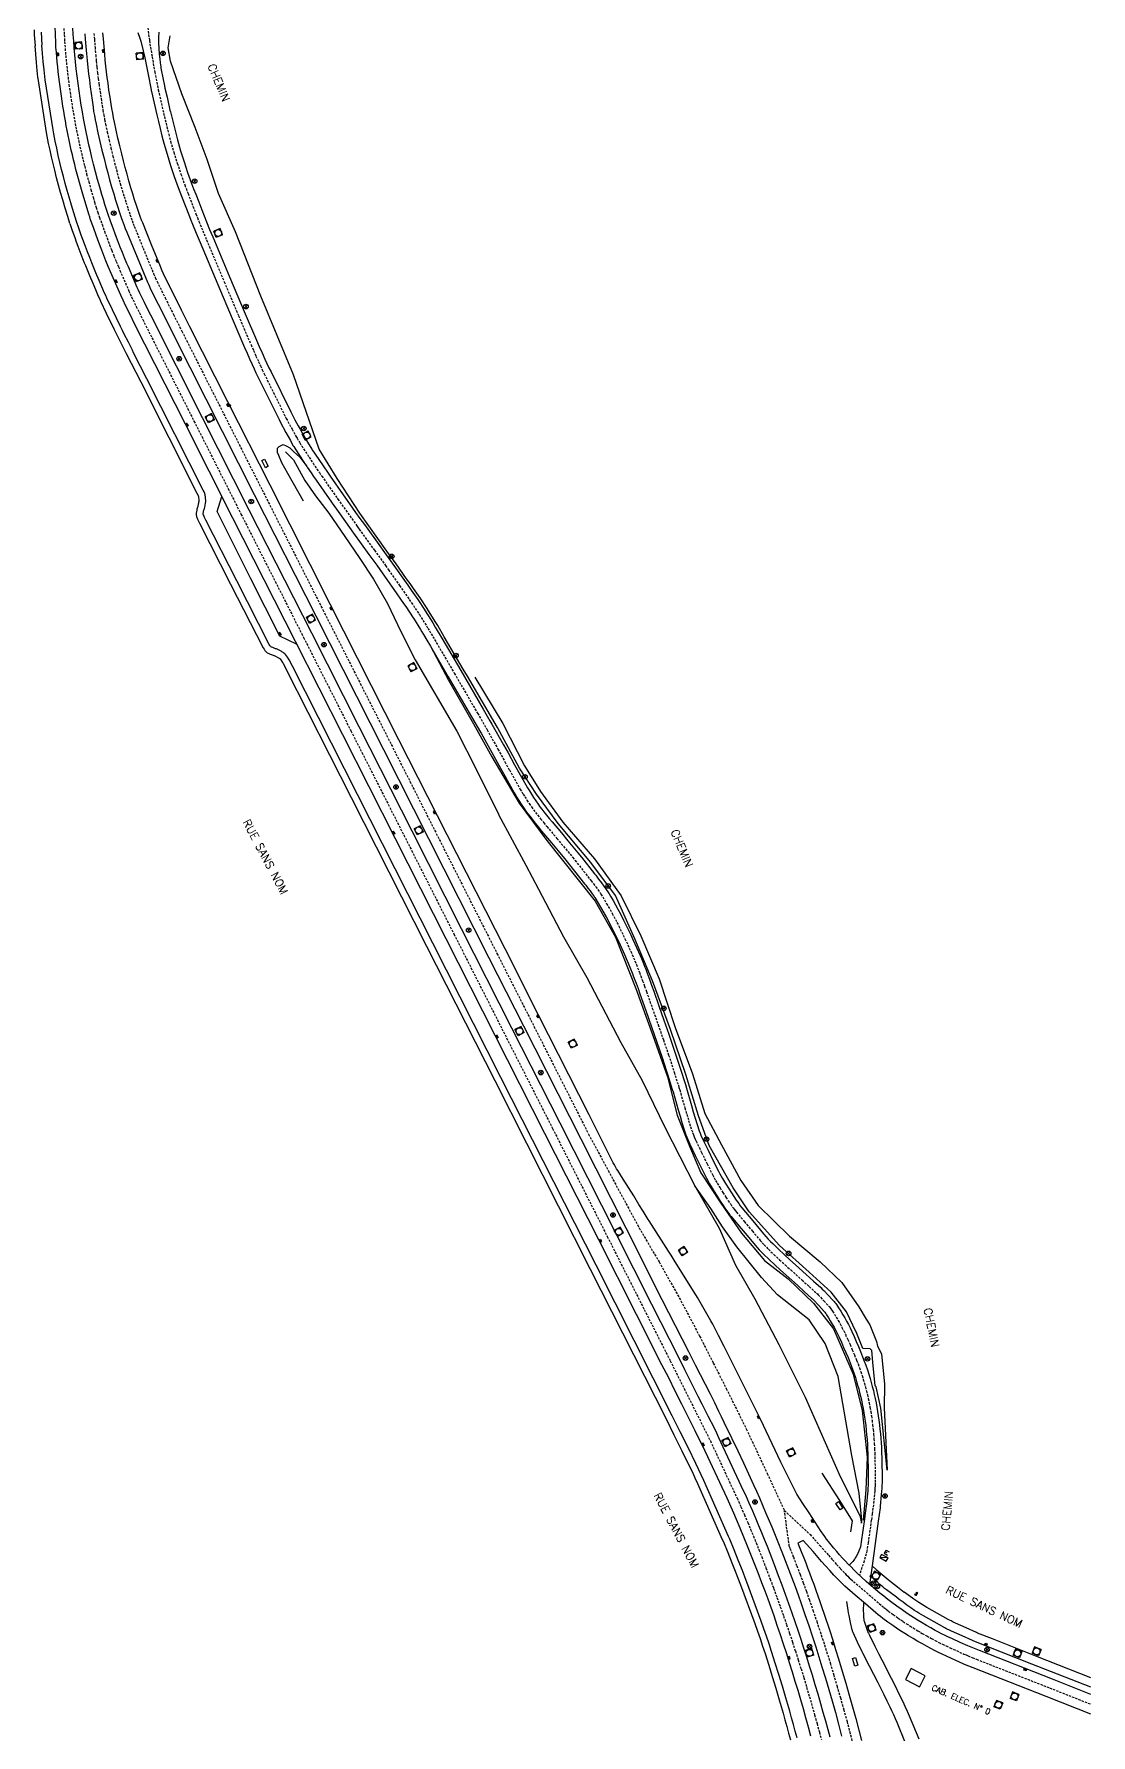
# Model space of a CAD drawing. Header units: millimetres. Extents: x 163014 to 164000, y 124000 to 125000.
# Drawn here: x 163768.7 to 164000, y 124436.1 to 124808.2 of the extents above; entities that cross this region are included whole.
import ezdxf
from ezdxf.enums import TextEntityAlignment as Align

# ---------------------------------------------------------------- set-up
doc = ezdxf.new("R2010")
doc.units = ezdxf.units.MM
doc.linetypes.add('DASHED', pattern=[0.75, 0.5, -0.25])
doc.layers.get('0').update_dxf_attribs({"linetype": 'CONTINUOUS'})
for name, color, linetype in [('W0001', 6, 'DASHED'), ('W0006', 2, 'CONTINUOUS'), ('W0008', 7, 'CONTINUOUS'), ('W0014', 7, 'CONTINUOUS'), ('W0015', 2, 'CONTINUOUS'), ('W0070', 7, 'DASHED'), ('W0071', 7, 'CONTINUOUS'), ('W0210', 2, 'CONTINUOUS'), ('W0211', 2, 'CONTINUOUS'), ('W0212', 2, 'CONTINUOUS'), ('W0213', 2, 'CONTINUOUS'), ('W0400', 7, 'CONTINUOUS'), ('W0420', 7, 'CONTINUOUS'), ('W0421', 7, 'CONTINUOUS'), ('W0425', 7, 'CONTINUOUS'), ('W0430', 7, 'CONTINUOUS'), ('W0431', 7, 'CONTINUOUS'), ('W0469', 7, 'CONTINUOUS'), ('W0856', 7, 'CONTINUOUS'), ('W0989', 7, 'CONTINUOUS'), ('W0991', 7, 'CONTINUOUS')]:
    doc.layers.add(name, color=color, linetype=linetype)
doc.styles.get("Standard").update_dxf_attribs({"font": 'romans.shx', "width": 0.85})

# ---------------------------------------------------------------- blocks, each defined once
blk = doc.blocks.new('T400')
for p, q in [((-0.15, 0.3), (0.15, 0.3)), ((-0.15, -0.25), (-0.15, 0.3)), ((-0.15, 0.15), (0.15, 0.15)), ((-0.15, 0), (0.15, 0)), ((0.15, 0.3), (0.15, -0.25)), ((-0.15, -0.15), (0.15, -0.15)), ((-0.15, -0.25), (-0.15, -0.3)), ((-0.15, -0.3), (0.15, -0.3)), ((0.15, -0.3), (0.15, -0.25))]:
    blk.add_line(p, q)
blk = doc.blocks.new('T420')
for p, q in [((0.75, 0.75), (-0.75, 0.75)), ((-0.75, 0.75), (-0.75, -0.75)), ((0.75, 0.75), (0.75, -0.75)), ((0.75, -0.75), (-0.75, -0.75))]:
    blk.add_line(p, q)
blk.add_ellipse((0, 0), major_axis=(-0.53, 0.53), ratio=1, start_param=3.926991, end_param=10.210176)
blk = doc.blocks.new('T469')
at = {"color": 0, "linetype": 'Continuous', "flags": 128}
for points in [[(-0.35, 0.35), (0.35, -0.35)], [(-0.35, -0.35), (0.35, 0.35)]]:
    blk.add_lwpolyline(points, dxfattribs=at)
at = {"color": 0, "linetype": 'Continuous'}
blk.add_circle((0, 0), 0.5, dxfattribs=at)
blk = doc.blocks.new('T856')
for p, q in [((-0.125, 0), (0.125, 0)), ((0, 0.125), (0, -0.125))]:
    blk.add_line(p, q)
blk.add_ellipse((0, 0), major_axis=(-0.177, 0.177), ratio=1, start_param=3.9269908, end_param=10.2101761)
blk = doc.blocks.new('T425')
for p, q in [((-0.15, 0.6), (0.15, 0.6)), ((-0.15, 0.6), (-0.15, 0.3)), ((-0.15, 0.3), (0.15, 0.3)), ((-0.15, 0.15), (0.15, 0.15)), ((-0.15, -0.15), (-0.15, 0.15)), ((0, 0.45), (0.15, 0.45)), ((0.15, 0.45), (0.15, 0.3)), ((0.15, 0.15), (0.15, -0.15)), ((0.15, -0.15), (-0.15, -0.15))]:
    blk.add_line(p, q)
blk.add_ellipse((0, 0), major_axis=(-0.106, 0.106), ratio=1, start_param=3.926991, end_param=10.210176)
blk = doc.blocks.new('T430')
at = {"flags": 128}
for points in [[(0.8, 0.8), (-0.8, 0.8)], [(-0.8, 0.8), (-0.8, 0)], [(0.8, 0.8), (-0.8, 0)], [(-0.8, 0), (0.8, 0)], [(-0.4, 2.1), (0.4, 2.1)], [(-0.4, 2.1), (-0.4, 1.3)], [(-0.4, 1.7), (0, 1.7)], [(-0.4, 1.3), (0.4, 1.3)], [(0.8, 0), (0.8, 0.8)]]:
    blk.add_lwpolyline(points, dxfattribs=at)

msp = doc.modelspace()

# ---------------------------------------------------------------- linework, layer by layer
at = {"layer": 'W0001'}
for points in [[(163775.25, 124809.42), (163775.33, 124807.97), (163775.42, 124806.52), (163775.53, 124804.98), (163775.66, 124803.44), (163775.8, 124801.91), (163775.97, 124800.37), (163776.16, 124798.73), (163776.37, 124797.09), (163776.6, 124795.45), (163776.84, 124793.82), (163777.08, 124792.33), (163777.33, 124790.84), (163777.6, 124789.36), (163777.88, 124787.87), (163778.17, 124786.39), (163778.47, 124784.96), (163778.78, 124783.53), (163779.11, 124782.1), (163779.45, 124780.67), (163779.81, 124779.25), (163780.24, 124777.56), (163780.7, 124775.86), (163781.17, 124774.18), (163781.65, 124772.49), (163781.98, 124771.38), (163782.33, 124770.27), (163782.69, 124769.17), (163783.06, 124768.07), (163783.6, 124766.56), (163784.15, 124765.05), (163784.7, 124763.54), (163785.27, 124762.03), (163785.74, 124760.83), (163786.21, 124759.63), (163786.7, 124758.44), (163787.2, 124757.25), (163787.52, 124756.48), (163789.48, 124751.97), (163789.77, 124751.32), (163790.07, 124750.67), (163790.38, 124750.02), (163791.07, 124748.6), (163791.77, 124747.19), (163792.5, 124745.73), (163803.72, 124723.54), (163814.01, 124703.19), (163827.7, 124676.22), (163838.07, 124655.76), (163849.63, 124632.99), (163860.6, 124611.34), (163871.45, 124589.93), (163882.18, 124568.82), (163894.15, 124545.19), (163902.25, 124529.19), (163907.92, 124518.01), (163916.71, 124500.47), (163922.56, 124487.95), (163923.4, 124486.06), (163924.16, 124484.33), (163924.9, 124482.59), (163925.52, 124481.12), (163926.14, 124479.64), (163926.74, 124478.16), (163927.35, 124476.64), (163927.94, 124475.12), (163928.88, 124472.68), (163929.8, 124470.24), (163930.55, 124468.23), (163931.29, 124466.21), (163932.02, 124464.19), (163932.73, 124462.17), (163933.39, 124460.26), (163934.05, 124458.35), (163934.68, 124456.44), (163935.31, 124454.52), (163935.93, 124452.58), (163936.55, 124450.63), (163937.15, 124448.68), (163937.78, 124446.59), (163938.39, 124444.5), (163939, 124442.4), (163939.53, 124440.52), (163940.05, 124438.65), (163940.57, 124436.77), (163941, 124435.15)], [(163781.83, 124808.33), (163781.93, 124806.99), (163782.07, 124805.29), (163782.22, 124803.59), (163782.35, 124802.25), (163782.48, 124800.91), (163782.62, 124799.66), (163782.78, 124798.42), (163782.94, 124797.17), (163783.16, 124795.63), (163783.39, 124794.08), (163783.63, 124792.53), (163783.79, 124791.52), (163783.97, 124790.51), (163784.17, 124789.5), (163784.38, 124788.49), (163784.76, 124786.73), (163785.15, 124784.98), (163785.56, 124783.24), (163785.98, 124781.49), (163786.36, 124779.99), (163786.75, 124778.48), (163787.16, 124776.98), (163787.58, 124775.49), (163788.01, 124774), (163788.42, 124772.67), (163788.84, 124771.34), (163789.27, 124770.02), (163789.71, 124768.7), (163790.18, 124767.39), (163790.41, 124766.75), (163790.66, 124766.13), (163792.59, 124761.35), (163794.54, 124756.57), (163794.89, 124755.73), (163795.26, 124754.9), (163795.65, 124754.07), (163797.43, 124750.46), (163799.22, 124746.86), (163801.07, 124743.2), (163818.63, 124708.49), (163831.94, 124682.22), (163846.9, 124652.76), (163870.02, 124607.1), (163877.43, 124592.49), (163890.06, 124567.57), (163901.1, 124547.1), (163901.1, 124547.1), (163905.49, 124539.61), (163909.91, 124531.79), (163914.37, 124523.37), (163917.36, 124517.48), (163920.18, 124511.96), (163924.57, 124503.09), (163929.16, 124493.35), (163932.9, 124485.25), (163938.53, 124480), (163940.7, 124477.59), (163942.57, 124475.45), (163943.44, 124474.46), (163944.33, 124473.47), (163945.22, 124472.5), (163946.12, 124471.54), (163946.45, 124471.2), (163946.78, 124470.87), (163947.12, 124470.54), (163947.48, 124470.22), (163949.72, 124468.28), (163951.97, 124466.34), (163954.22, 124464.42), (163954.7, 124464.02), (163955.19, 124463.64), (163955.68, 124463.26), (163956.74, 124462.49), (163957.81, 124461.73), (163958.88, 124460.98), (163959.61, 124460.49), (163960.35, 124460.02), (163961.09, 124459.56), (163962.08, 124458.96), (163963.08, 124458.38), (163964.09, 124457.81), (163965.1, 124457.25), (163965.89, 124456.82), (163966.69, 124456.41), (163967.49, 124456.01), (163968.31, 124455.62), (163969.19, 124455.21), (163972.2, 124453.85), (163972.65, 124453.65), (163973.1, 124453.46), (163974.02, 124453.08), (163974.95, 124452.71), (163990.95, 124446.45), (164000, 124442.87)], [(163947.96, 124434.15), (163947.38, 124436.42), (163946.69, 124439.01), (163945.98, 124441.59), (163945.26, 124444.17), (163944.54, 124446.67), (163943.8, 124449.16), (163943.05, 124451.65), (163942.36, 124453.86), (163941.67, 124456.06), (163940.95, 124458.26), (163940.14, 124460.7), (163939.31, 124463.15), (163938.46, 124465.59), (163937.79, 124467.47), (163937.11, 124469.34), (163936.41, 124471.21), (163935.67, 124473.14), (163934.93, 124475.06), (163934.17, 124476.98), (163933.99, 124477.45), (163932.9, 124485.25)]]:
    msp.add_lwpolyline(points, dxfattribs=at)
at = {"layer": 'W0006'}
msp.add_lwpolyline([(163826.17, 124674.76), (163822.51, 124676.45), (163816.11, 124689.16), (163808.78, 124703.72), (163809.81, 124707)], dxfattribs=at)
at = {"layer": 'W0008'}
for points in [[(163938.73, 124435.89), (163938.19, 124437.89), (163937.63, 124439.88), (163937.07, 124441.87), (163936.49, 124443.87), (163935.9, 124445.87), (163935.3, 124447.87), (163934.68, 124449.89), (163934.06, 124451.9), (163933.42, 124453.91), (163932.75, 124455.99), (163932.06, 124458.06), (163931.36, 124460.13), (163930.65, 124462.2), (163930.01, 124464.01), (163929.35, 124465.82), (163928.68, 124467.63), (163928, 124469.43), (163927.16, 124471.61), (163926.31, 124473.79), (163925.58, 124475.63), (163924.84, 124477.46), (163924.05, 124479.41), (163923.24, 124481.37), (163922.42, 124483.31), (163921.85, 124484.65), (163921.28, 124485.98), (163920.69, 124487.31), (163920.39, 124487.97), (163915.06, 124499.31), (163914.81, 124499.82), (163913.36, 124502.7), (163911.91, 124505.59), (163910.47, 124508.48), (163909.04, 124511.37), (163907.59, 124514.26), (163906.13, 124517.14), (163900.56, 124528.09), (163892.3, 124544.45), (163880.5, 124567.67), (163869.64, 124589.12), (163858.92, 124610.25), (163847.84, 124632.16), (163836.27, 124654.9), (163825.92, 124675.32), (163812.23, 124702.31), (163801.83, 124722.83), (163790.74, 124744.79), (163789.74, 124746.81), (163788.75, 124748.83), (163788.22, 124749.95), (163787.7, 124751.08), (163785.74, 124755.5), (163785.44, 124756.2), (163784.94, 124757.37), (163784.46, 124758.54), (163783.99, 124759.71), (163783.53, 124760.89), (163782.91, 124762.55), (163782.29, 124764.21), (163781.7, 124765.88), (163781.11, 124767.56), (163780.9, 124768.18), (163780.71, 124768.81), (163779.29, 124773.69), (163777.89, 124778.57), (163777.63, 124779.62), (163777.37, 124780.68), (163777.13, 124781.74), (163776.88, 124782.8), (163776.65, 124783.87), (163776.42, 124784.93), (163776.2, 124785.99), (163775.99, 124787.06), (163775.79, 124788.13), (163775.59, 124789.2), (163775.4, 124790.27), (163775.22, 124791.34), (163775.04, 124792.42), (163774.88, 124793.49), (163774.72, 124794.56), (163774.57, 124795.63), (163774.42, 124796.69), (163774.29, 124797.76), (163774.16, 124798.83), (163774.04, 124799.9), (163773.92, 124800.97), (163773.81, 124802.04), (163773.71, 124803.11), (163773.62, 124804.19), (163773.53, 124805.26), (163773.46, 124806.33), (163773.33, 124809.84)], [(163890.17, 124571.76), (163879.04, 124593.72), (163871.79, 124608.06), (163848.58, 124653.84), (163833.54, 124683.51), (163820.39, 124709.49), (163811.14, 124727.71), (163802.8, 124744.17), (163801, 124747.75), (163799.21, 124751.34), (163797.44, 124754.94), (163797.07, 124755.73), (163796.71, 124756.53), (163796.37, 124757.33), (163794.43, 124762.09), (163792.5, 124766.86), (163792.27, 124767.46), (163792.05, 124768.06), (163791.59, 124769.35), (163791.15, 124770.65), (163790.73, 124771.95), (163790.32, 124773.25), (163789.92, 124774.56), (163789.49, 124776.04), (163789.07, 124777.51), (163788.67, 124778.99), (163788.28, 124780.48), (163787.91, 124781.97), (163787.49, 124783.7), (163787.09, 124785.43), (163786.7, 124787.16), (163786.32, 124788.9), (163786.12, 124789.88), (163785.93, 124790.87), (163785.75, 124791.86), (163785.59, 124792.85), (163785.35, 124794.38), (163785.12, 124795.91), (163784.91, 124797.44), (163784.75, 124798.67), (163784.6, 124799.89), (163784.46, 124801.12), (163784.32, 124802.45), (163784.2, 124803.77), (163784.05, 124805.46), (163783.91, 124807.14), (163783.81, 124808.46)], [(163907.58, 124541.98), (163903.3, 124548.58), (163903.08, 124548.93), (163902.86, 124549.28), (163901.98, 124550.75), (163901.09, 124552.21), (163899.95, 124554.06), (163898.81, 124555.91), (163897.65, 124557.75), (163896.48, 124559.58), (163896.21, 124560.01), (163895.96, 124560.44), (163895.71, 124560.87), (163895.48, 124561.32), (163890.17, 124571.76)], [(164000, 124445.01), (163991.55, 124448.34), (163975.58, 124454.6), (163973.38, 124455.48), (163973.02, 124455.63), (163971.34, 124456.39), (163969.66, 124457.15), (163969.16, 124457.38), (163968.67, 124457.61), (163967.98, 124457.95), (163967.29, 124458.3), (163966.61, 124458.65), (163965.93, 124459.02), (163964.98, 124459.55), (163964.03, 124460.1), (163963.09, 124460.65), (163962.16, 124461.21), (163961.37, 124461.7), (163960.58, 124462.21), (163959.81, 124462.73), (163958.66, 124463.52), (163957.53, 124464.32), (163956.41, 124465.14), (163955.52, 124465.8), (163954.65, 124466.48), (163953.79, 124467.18), (163952.94, 124467.89), (163951.88, 124468.8), (163950.83, 124469.73), (163949.79, 124470.68), (163948.76, 124471.64), (163948.12, 124472.26), (163947.49, 124472.89), (163946.86, 124473.52), (163946.25, 124474.17), (163945.64, 124474.83), (163945, 124475.54), (163944.37, 124476.26), (163943.76, 124476.99), (163943.15, 124477.73), (163942.55, 124478.47), (163942.14, 124479), (163941.75, 124479.53), (163941.36, 124480.07), (163940.99, 124480.62), (163939.64, 124482.67), (163938.31, 124484.72), (163936.98, 124486.78), (163935.67, 124488.85), (163935.42, 124489.27), (163935.18, 124489.69), (163934.95, 124490.13), (163934, 124492.02), (163933.07, 124493.92), (163932.15, 124495.82), (163927.71, 124505.22), (163919.72, 124521.13), (163918.49, 124523.55), (163917.26, 124525.97), (163917.05, 124526.36), (163916.83, 124526.75), (163913.9, 124531.82), (163913.68, 124532.18), (163913.4, 124532.64), (163908.82, 124540.01), (163908.12, 124541.13), (163907.58, 124541.98)], [(164000, 124440.7), (163990.21, 124444.57), (163974.21, 124450.84), (163973.27, 124451.21), (163972.33, 124451.6), (163971.85, 124451.8), (163971.37, 124452.01), (163968.35, 124453.38), (163967.45, 124453.8), (163966.61, 124454.2), (163965.78, 124454.61), (163964.95, 124455.04), (163964.14, 124455.48), (163963.1, 124456.05), (163962.08, 124456.63), (163961.06, 124457.23), (163960.04, 124457.83), (163959.27, 124458.31), (163958.5, 124458.81), (163957.75, 124459.32), (163956.65, 124460.08), (163955.56, 124460.85), (163954.48, 124461.64), (163953.95, 124462.04), (163953.43, 124462.45), (163952.93, 124462.87), (163950.66, 124464.81), (163948.4, 124466.76), (163946.15, 124468.71), (163945.76, 124469.06), (163945.38, 124469.41), (163945.01, 124469.78), (163944.65, 124470.15), (163943.74, 124471.13), (163942.83, 124472.12), (163941.94, 124473.11), (163941.05, 124474.12), (163939.19, 124476.25), (163937.03, 124478.65), (163935.88, 124478.09), (163936.31, 124477.02), (163936.74, 124475.94), (163937.16, 124474.87), (163937.58, 124473.79), (163937.99, 124472.71), (163938.4, 124471.63), (163938.87, 124470.37), (163939.33, 124469.11), (163939.79, 124467.85), (163940.24, 124466.58), (163940.68, 124465.31), (163941.12, 124464.04), (163941.56, 124462.77), (163941.98, 124461.49), (163942.4, 124460.22), (163942.82, 124458.94), (163943.48, 124456.89), (163944.13, 124454.83), (163944.77, 124452.77), (163945.57, 124450.13), (163946.35, 124447.49), (163947.12, 124444.85), (163947.84, 124442.31), (163948.54, 124439.77), (163949.22, 124437.23), (163949.82, 124434.94)]]:
    msp.add_lwpolyline(points, dxfattribs=at)
at = {"layer": 'W0014'}
for points in [[(163768.72, 124809.12), (163768.78, 124808.03), (163768.96, 124805.58)], [(163770.25, 124808.57), (163770.45, 124805.74)], [(163776.59, 124766.73), (163776.12, 124768.29), (163775.55, 124770.11), (163775, 124771.95), (163774.53, 124773.55), (163774.09, 124775.15), (163773.66, 124776.76), (163773.24, 124778.37), (163772.89, 124779.83), (163772.55, 124781.29), (163772.23, 124782.75), (163771.92, 124784.22), (163771.76, 124785.04), (163771.61, 124785.86), (163771.47, 124786.67), (163770.87, 124790.44), (163770.28, 124794.21), (163769.7, 124797.98), (163769.59, 124798.71), (163769.5, 124799.45), (163769.42, 124800.18), (163769.25, 124801.98), (163769.1, 124803.78), (163768.96, 124805.58)], [(163778.03, 124767.21), (163777.45, 124769.08), (163776.92, 124770.77), (163776.41, 124772.47), (163775.98, 124773.97), (163775.56, 124775.48), (163775.15, 124777), (163774.77, 124778.52), (163774.39, 124780.07), (163774.04, 124781.62), (163773.7, 124783.18), (163773.38, 124784.74), (163773.22, 124785.56), (163773.07, 124786.38), (163772.93, 124787.21), (163772.34, 124790.85), (163771.76, 124794.49), (163771.19, 124798.14), (163771.08, 124798.87), (163770.99, 124799.61), (163770.91, 124800.35), (163770.74, 124802.14), (163770.59, 124803.94), (163770.45, 124805.74)], [(163776.59, 124766.73), (163777.1, 124765.21), (163777.62, 124763.69), (163777.97, 124762.73), (163778.32, 124761.77), (163779, 124760.01), (163779.48, 124758.75), (163779.72, 124758.15), (163779.96, 124757.54), (163780.42, 124756.44), (163780.88, 124755.35), (163781.57, 124753.69), (163782.17, 124752.28), (163782.78, 124750.87), (163783.03, 124750.32), (163783.28, 124749.78), (163784.54, 124747.16), (163786.28, 124743.54), (163786.69, 124742.69), (163787.11, 124741.84), (163788, 124740.07), (163788.9, 124738.31), (163792.06, 124732.11), (163804.38, 124707.74), (163804.61, 124707.25), (163804.71, 124706.87), (163804.73, 124706.75), (163804.76, 124706.44), (163804.78, 124706.15), (163804.78, 124706.06), (163804.77, 124705.99), (163804.77, 124705.91), (163804.74, 124705.73), (163804.71, 124705.55), (163804.66, 124705.34), (163804.53, 124704.82), (163804.49, 124704.67), (163804.43, 124704.48), (163804.36, 124704.28), (163804.31, 124704.03), (163804.2, 124703.38), (163804.21, 124703), (163804.29, 124702.68), (163804.51, 124702.08), (163804.64, 124701.78), (163804.93, 124701.18), (163811.73, 124687.88), (163818.87, 124673.94), (163819.05, 124673.61), (163819.23, 124673.37), (163819.4, 124673.18), (163819.58, 124673.01), (163819.77, 124672.86), (163819.97, 124672.76), (163820.38, 124672.56), (163821.07, 124672.32), (163821.18, 124672.28), (163821.28, 124672.23), (163821.41, 124672.18), (163821.54, 124672.11), (163822.06, 124671.83), (163822.23, 124671.74), (163822.36, 124671.65), (163822.46, 124671.57), (163822.55, 124671.49), (163822.72, 124671.27), (163823.11, 124670.73), (163823.24, 124670.55), (163823.24, 124670.54), (163823.92, 124669.21), (163838.14, 124641.17), (163854.63, 124608.67), (163869.53, 124579.3), (163890.37, 124538.2), (163907.01, 124505.27), (163908.75, 124501.8), (163910.47, 124498.33), (163912.18, 124494.85), (163912.77, 124493.64), (163913.34, 124492.42), (163913.89, 124491.18), (163919.32, 124478.94), (163919.57, 124478.37), (163920.5, 124476.09), (163921.42, 124473.8), (163922.3, 124471.58), (163923.16, 124469.37), (163923.29, 124469.02), (163926.42, 124460.51), (163927.01, 124458.88), (163927.58, 124457.25), (163928.14, 124455.6), (163928.68, 124453.95), (163929.48, 124451.44), (163930.26, 124448.92), (163931.03, 124446.39), (163931.78, 124443.85), (163932.2, 124442.4), (163932.62, 124440.94), (163933.03, 124439.49), (163933.43, 124438.03), (163933.83, 124436.57), (163934.23, 124435.1)], [(163935.69, 124435.49), (163935.3, 124436.96), (163934.89, 124438.43), (163934.49, 124439.89), (163934.07, 124441.36), (163933.66, 124442.82), (163933.23, 124444.28), (163932.48, 124446.82), (163931.71, 124449.36), (163930.92, 124451.89), (163930.12, 124454.42), (163929.57, 124456.08), (163929.01, 124457.74), (163928.43, 124459.39), (163927.84, 124461.04), (163924.71, 124469.54), (163924.57, 124469.91), (163923.71, 124472.14), (163922.83, 124474.36), (163921.9, 124476.66), (163920.97, 124478.95), (163920.71, 124479.55), (163915.28, 124491.8), (163914.71, 124493.05), (163914.14, 124494.29), (163913.54, 124495.52), (163911.83, 124499), (163910.1, 124502.48), (163908.36, 124505.95), (163891.72, 124538.89), (163870.88, 124579.98), (163855.98, 124609.35), (163839.49, 124641.86), (163825.27, 124669.9), (163824.57, 124671.28), (163824.54, 124671.33), (163824.15, 124671.89), (163823.74, 124672.44), (163823.66, 124672.53), (163823.58, 124672.61), (163823.41, 124672.75), (163823.24, 124672.88), (163823.11, 124672.98), (163822.97, 124673.06), (163822.78, 124673.17), (163822.24, 124673.46), (163822.07, 124673.54), (163821.9, 124673.62), (163821.75, 124673.69), (163821.59, 124673.74), (163820.96, 124673.97), (163820.65, 124674.11), (163820.6, 124674.14), (163820.56, 124674.17), (163820.48, 124674.25), (163820.4, 124674.33), (163820.33, 124674.43), (163820.2, 124674.65), (163813.08, 124688.57), (163806.29, 124701.87), (163806.02, 124702.42), (163805.92, 124702.65), (163805.74, 124703.14), (163805.72, 124703.2), (163805.72, 124703.26), (163805.8, 124703.75), (163805.83, 124703.88), (163805.87, 124704.01), (163805.94, 124704.22), (163806, 124704.44), (163806.14, 124705.01), (163806.19, 124705.24), (163806.24, 124705.49), (163806.27, 124705.73), (163806.29, 124705.89), (163806.29, 124706.05), (163806.29, 124706.22), (163806.27, 124706.57), (163806.23, 124706.91), (163806.22, 124707.06), (163806.2, 124707.2), (163806.15, 124707.48), (163806.13, 124707.57), (163806.1, 124707.65), (163805.92, 124708.04), (163805.73, 124708.43), (163793.42, 124732.8), (163790.52, 124738.48), (163790.25, 124739), (163789.36, 124740.76), (163788.47, 124742.52), (163788.05, 124743.36), (163787.64, 124744.2), (163785.9, 124747.82), (163784.66, 124750.43), (163784.41, 124750.96), (163784.17, 124751.49), (163783.57, 124752.88), (163782.97, 124754.29), (163782.28, 124755.93), (163781.82, 124757.02), (163781.37, 124758.11), (163781.13, 124758.71), (163780.9, 124759.3), (163780.42, 124760.55), (163779.74, 124762.31), (163779.39, 124763.25), (163779.05, 124764.19), (163778.53, 124765.7), (163778.03, 124767.21)], [(163952.11, 124473.11), (163953.02, 124472.36), (163954.31, 124471.27), (163955.59, 124470.16), (163955.96, 124469.85), (163956.35, 124469.55), (163957.68, 124468.55), (163959.12, 124467.39)], [(163958.05, 124465.78), (163957.41, 124466.3), (163955.23, 124467.93), (163954.85, 124468.22), (163954.47, 124468.52), (163954.1, 124468.83), (163953.33, 124469.49), (163952.56, 124470.16), (163951.79, 124470.83)], [(164000, 124448.66), (163987.96, 124453.4), (163978.45, 124457.15), (163975.18, 124458.44), (163974.98, 124458.53), (163972.65, 124459.58), (163970.33, 124460.64), (163969.86, 124460.86), (163969.39, 124461.08), (163969.07, 124461.24), (163968.76, 124461.41), (163966.41, 124462.71), (163964.08, 124464.02), (163963.47, 124464.37), (163962.88, 124464.74), (163962.3, 124465.12), (163961.23, 124465.86), (163960.17, 124466.62), (163959.12, 124467.39)], [(163946.47, 124465.31), (163946.63, 124464.36), (163946.79, 124463.42), (163946.9, 124462.86), (163947.01, 124462.31), (163947.34, 124460.74), (163947.68, 124459.17), (163947.71, 124459.04), (163947.75, 124458.92), (163947.8, 124458.77), (163947.87, 124458.63), (163948.87, 124456.5), (163949.88, 124454.38), (163950.02, 124454.1), (163951.46, 124451.29), (163953.34, 124447.65), (163954.02, 124446.32), (163954.68, 124444.99), (163955.34, 124443.65), (163955.99, 124442.31), (163956.38, 124441.47), (163956.76, 124440.63), (163957.13, 124439.78), (163957.5, 124438.93), (163959.36, 124434.45)], [(163950.24, 124465.17), (163950.19, 124464.43), (163950.17, 124463.97), (163950.17, 124463.72), (163950.17, 124463.47), (163950.2, 124462.54)], [(164000, 124446.58), (163987.04, 124451.66), (163977.29, 124455.52), (163974.22, 124456.74), (163974.08, 124456.8), (163971.79, 124457.83), (163969.5, 124458.87), (163969.02, 124459.09), (163968.55, 124459.32), (163968.27, 124459.46), (163967.99, 124459.61), (163965.67, 124460.9), (163963.35, 124462.2), (163962.85, 124462.49), (163962.36, 124462.78), (163961.88, 124463.09), (163961.4, 124463.4), (163960.56, 124463.98), (163959.71, 124464.57), (163958.88, 124465.17), (163958.05, 124465.78)], [(163950.2, 124462.54), (163950.22, 124462.19), (163950.24, 124461.83), (163950.28, 124461.47), (163950.3, 124461.32), (163950.33, 124461.17), (163950.38, 124461.02), (163950.58, 124460.36), (163950.8, 124459.7), (163951.02, 124459.04), (163951.11, 124458.82), (163951.2, 124458.6), (163951.3, 124458.39), (163951.5, 124457.97), (163952.7, 124455.55), (163953.58, 124453.81), (163954.21, 124452.57), (163956.27, 124448.56), (163957.13, 124446.88), (163957.97, 124445.18), (163958.8, 124443.47), (163959.29, 124442.43), (163959.75, 124441.39), (163960.2, 124440.33), (163962.3, 124435.29)]]:
    msp.add_lwpolyline(points, dxfattribs=at)
at = {"layer": 'W0015'}
for points in [[(163942.91, 124435.65), (163942.47, 124437.28), (163941.96, 124439.17), (163941.43, 124441.06), (163940.9, 124442.94), (163940.29, 124445.05), (163939.67, 124447.15), (163939.03, 124449.25), (163938.43, 124451.22), (163937.82, 124453.17), (163937.19, 124455.13), (163936.56, 124457.06), (163935.91, 124458.98), (163935.26, 124460.91), (163934.6, 124462.82), (163933.88, 124464.86), (163933.15, 124466.89), (163932.4, 124468.91), (163931.65, 124470.93), (163930.72, 124473.38), (163929.78, 124475.83), (163929.18, 124477.37), (163928.57, 124478.9), (163927.96, 124480.39), (163927.34, 124481.88), (163926.72, 124483.36), (163925.97, 124485.11), (163925.21, 124486.85), (163924.44, 124488.59), (163923.99, 124489.57), (163918.6, 124501.11), (163918.1, 124502.17), (163917.59, 124503.22), (163916.26, 124505.86), (163914.91, 124508.49), (163914.03, 124510.21), (163912.6, 124513.1), (163911.16, 124516), (163909.71, 124518.88), (163903.93, 124530.28), (163896, 124545.92), (163883.86, 124569.96), (163873.25, 124590.75), (163873.25, 124590.75), (163862.28, 124612.44), (163862.28, 124612.44), (163851.43, 124633.83), (163839.87, 124656.62), (163829.48, 124677.12), (163815.79, 124704.07), (163805.6, 124724.24), (163794.26, 124746.68), (163793.56, 124748.08), (163792.86, 124749.48), (163792.18, 124750.89), (163791.88, 124751.51), (163791.59, 124752.14), (163791.31, 124752.77), (163789.36, 124757.27), (163789.04, 124758.02), (163788.55, 124759.2), (163788.07, 124760.38), (163787.6, 124761.56), (163787.14, 124762.75), (163786.57, 124764.24), (163786.02, 124765.73), (163785.48, 124767.23), (163784.95, 124768.73), (163784.58, 124769.8), (163784.23, 124770.88), (163783.89, 124771.96), (163783.57, 124773.05), (163783.09, 124774.72), (163782.62, 124776.39), (163782.17, 124778.07), (163781.74, 124779.74), (163781.39, 124781.15), (163781.05, 124782.55), (163780.73, 124783.96), (163780.42, 124785.38), (163780.13, 124786.79), (163779.84, 124788.25), (163779.56, 124789.72), (163779.3, 124791.18), (163779.05, 124792.65), (163778.82, 124794.12), (163778.57, 124795.74), (163778.35, 124797.36), (163778.14, 124798.97), (163777.95, 124800.6), (163777.79, 124802.11), (163777.65, 124803.62), (163777.52, 124805.14), (163777.41, 124806.65), (163777.32, 124808.08), (163777.25, 124809.51)], [(163779.81, 124808.25), (163779.9, 124807.02), (163780.05, 124805.45), (163780.2, 124803.88), (163780.35, 124802.37), (163780.51, 124800.87), (163780.67, 124799.46), (163780.83, 124798.06), (163781.01, 124796.65), (163781.21, 124795.17), (163781.41, 124793.69), (163781.63, 124792.21), (163781.77, 124791.27), (163781.94, 124790.33), (163782.11, 124789.4), (163782.3, 124788.47), (163782.72, 124786.58), (163783.14, 124784.69), (163783.59, 124782.8), (163784.04, 124780.92), (163784.43, 124779.37), (163784.84, 124777.82), (163785.26, 124776.28), (163785.7, 124774.74), (163786.15, 124773.21), (163786.56, 124771.85), (163786.99, 124770.51), (163787.44, 124769.16), (163787.89, 124767.83), (163788.37, 124766.5), (163788.68, 124765.67), (163789.01, 124764.84), (163791.27, 124759.37), (163793.55, 124753.9), (163793.75, 124753.44), (163793.96, 124752.99), (163794.17, 124752.54), (163795.88, 124749.1), (163797.6, 124745.66), (163799.33, 124742.22), (163816.88, 124707.5), (163830.35, 124680.94), (163845.22, 124651.67), (163868.25, 124606.14), (163875.83, 124591.26), (163888.37, 124566.53), (163898.2, 124547.04), (163906.13, 124531.4), (163911.91, 124519.99), (163913.37, 124517.1), (163916.65, 124510.74), (163916.65, 124510.74), (163916.65, 124510.74), (163917.59, 124508.86), (163918.52, 124506.98), (163919.1, 124505.78), (163919.68, 124504.58), (163921.33, 124501.17), (163921.43, 124500.96), (163922.7, 124498.31), (163923.96, 124495.66), (163925.07, 124493.27), (163926.17, 124490.88), (163926.82, 124489.44), (163927.45, 124487.99), (163928.8, 124484.82), (163930.13, 124481.65), (163930.87, 124479.85), (163931.6, 124478.05), (163932.13, 124476.71), (163932.32, 124476.24), (163933.07, 124474.33), (163933.81, 124472.42), (163934.54, 124470.5), (163935.24, 124468.65), (163935.91, 124466.79), (163936.58, 124464.92), (163937.42, 124462.5), (163938.24, 124460.07), (163939.05, 124457.63), (163939.76, 124455.45), (163940.46, 124453.26), (163941.14, 124451.07), (163941.88, 124448.59), (163942.62, 124446.11), (163943.34, 124443.63), (163944.06, 124441.06), (163944.76, 124438.49), (163945.44, 124435.91)]]:
    msp.add_lwpolyline(points, dxfattribs=at)
at = {"layer": 'W0070'}
msp.add_lwpolyline([(163793.6, 124809.56), (163793.96, 124806.78), (163794.57, 124803.19), (163795.12, 124799.87), (163795.86, 124796.15), (163795.91, 124795.94), (163797.08, 124790.87), (163797.43, 124789.38), (163797.79, 124787.89), (163798.2, 124786.29), (163798.61, 124784.72), (163799.32, 124782.31), (163800.07, 124779.91), (163800.87, 124777.53), (163801.71, 124775.16), (163802.42, 124773.3), (163804.15, 124768.84), (163804.47, 124768.02), (163804.8, 124767.2), (163805.64, 124765.17), (163806.48, 124763.15), (163810.32, 124753.97), (163813.47, 124746.58), (163816.21, 124740.2), (163816.75, 124738.97), (163817.29, 124737.73), (163817.85, 124736.51), (163818.25, 124735.62), (163818.67, 124734.74), (163819.1, 124733.86), (163823.69, 124724.52), (163823.91, 124724.1), (163825.18, 124721.78), (163826.14, 124720.02), (163826.28, 124719.78), (163826.78, 124718.88), (163826.85, 124718.75), (163827.29, 124718.08), (163828.91, 124715.63), (163829.71, 124714.42), (163829.77, 124714.32), (163830.64, 124713.02), (163831.16, 124712.26), (163831.68, 124711.5), (163835.07, 124706.64), (163835.2, 124706.46), (163836.49, 124704.63), (163839.37, 124700.59), (163839.67, 124700.15), (163839.86, 124699.87), (163843.22, 124695.27), (163844.09, 124694.07), (163844.95, 124692.88), (163845.63, 124691.92), (163846.31, 124690.97), (163848.71, 124687.54), (163850.83, 124684.5), (163851.31, 124683.79), (163852.95, 124681.36), (163853, 124681.29), (163853.04, 124681.21), (163854.58, 124678.74), (163854.91, 124678.19), (163855.25, 124677.64), (163856, 124676.37), (163856.75, 124675.09), (163860.68, 124668.39), (163865.78, 124659.61), (163867.72, 124656.27), (163867.88, 124655.98), (163870.23, 124651.78), (163871.75, 124649.03), (163872.76, 124647.21), (163875.12, 124642.98), (163875.44, 124642.43), (163875.76, 124641.9), (163876.1, 124641.36), (163876.59, 124640.61), (163877.09, 124639.86), (163877.61, 124639.12), (163878.03, 124638.53), (163878.46, 124637.94), (163878.91, 124637.37), (163879.58, 124636.52), (163880.26, 124635.67), (163880.96, 124634.83), (163883.14, 124632.24), (163884.58, 124630.52), (163886.01, 124628.8), (163886.57, 124628.11), (163887.12, 124627.43), (163890.4, 124623.28), (163890.64, 124622.97), (163891.14, 124622.32), (163891.64, 124621.66), (163892.1, 124621.05), (163892.55, 124620.41), (163892.67, 124620.25), (163892.77, 124620.08), (163894.01, 124617.97), (163895.25, 124615.84), (163896.67, 124613.08), (163898.03, 124610.31), (163899.31, 124607.51), (163900.52, 124604.66), (163901.16, 124603.03), (163901.18, 124602.98), (163901.49, 124602.16), (163901.88, 124601.11), (163902.31, 124599.93), (163902.73, 124598.75), (163904.01, 124595.13), (163905.29, 124591.5), (163906.44, 124588.18), (163907.58, 124584.85), (163908.06, 124583.44), (163908.52, 124582.02), (163908.81, 124581.11), (163909.85, 124577.8), (163909.91, 124577.58), (163910.01, 124577.23), (163911.14, 124573.29), (163911.54, 124571.93), (163911.95, 124570.58), (163912.38, 124569.23), (163912.82, 124567.9), (163912.99, 124567.42), (163913.17, 124566.96), (163913.37, 124566.5), (163913.58, 124566.03), (163914.79, 124563.55), (163916.02, 124561.06), (163917.25, 124558.59), (163917.56, 124558), (163917.87, 124557.43), (163918.2, 124556.86), (163918.83, 124555.83), (163919.47, 124554.79), (163920.12, 124553.77), (163920.63, 124552.99), (163921.16, 124552.23), (163921.69, 124551.47), (163921.93, 124551.14), (163922.18, 124550.82), (163922.44, 124550.5), (163924.17, 124548.42), (163925.9, 124546.35), (163927.64, 124544.3), (163928.08, 124543.8), (163928.52, 124543.32), (163928.97, 124542.85), (163929.44, 124542.38), (163930.63, 124541.23), (163931.85, 124540.09), (163933.07, 124538.97), (163934.31, 124537.85), (163936.77, 124535.65), (163938.34, 124534.24), (163939.91, 124532.81), (163940.12, 124532.62), (163940.31, 124532.42), (163941.54, 124531.1), (163942.76, 124529.77), (163942.93, 124529.56), (163943.1, 124529.35), (163943.28, 124529.09), (163943.45, 124528.84), (163943.86, 124528.17), (163944.26, 124527.51), (163944.69, 124526.78), (163945.1, 124526.05), (163945.5, 124525.3), (163945.89, 124524.55), (163946.25, 124523.79), (163946.78, 124522.67), (163947.28, 124521.54), (163947.77, 124520.41), (163948.24, 124519.27), (163948.7, 124518.12), (163949.02, 124517.29), (163949.33, 124516.46), (163949.62, 124515.62), (163949.9, 124514.77), (163950.16, 124513.92), (163950.41, 124513.1), (163950.64, 124512.26), (163950.86, 124511.43), (163951.06, 124510.59), (163951.25, 124509.74), (163951.45, 124508.79), (163951.63, 124507.84), (163951.8, 124506.88), (163951.95, 124505.92), (163952.09, 124504.96), (163952.21, 124503.99), (163952.33, 124502.97), (163952.43, 124501.93), (163952.51, 124500.9), (163952.58, 124499.87), (163952.64, 124498.83), (163952.68, 124497.8), (163952.72, 124496.31), (163952.75, 124494.83), (163952.77, 124493.34), (163952.77, 124491.85), (163952.76, 124491.25), (163952.74, 124490.65), (163952.71, 124490.05), (163952.67, 124489.45), (163952.6, 124488.76), (163952.38, 124486.5), (163952.11, 124484.47), (163951.93, 124483.14), (163951.25, 124478.2), (163950.97, 124476.46), (163950.36, 124474.17), (163949.34, 124471.18)], dxfattribs=at)
at = {"layer": 'W0071'}
for points in [[(163791.42, 124808.52), (163791.58, 124808.09), (163791.72, 124807.68), (163791.86, 124807.27), (163791.99, 124806.85), (163792.06, 124806.59), (163792.62, 124804.48), (163792.77, 124803.92), (163792.91, 124803.35), (163793.05, 124802.6), (163793.47, 124800.43), (163793.68, 124799.36), (163794.35, 124795.94), (163794.37, 124795.83), (163794.42, 124795.61), (163795.59, 124790.52), (163795.94, 124789.02), (163796.31, 124787.52), (163796.72, 124785.91), (163797.14, 124784.31), (163797.86, 124781.87), (163798.62, 124779.44), (163799.42, 124777.03), (163800.28, 124774.63), (163801, 124772.75), (163802.72, 124768.29), (163803.05, 124767.45), (163803.39, 124766.62), (163804.23, 124764.59), (163805.07, 124762.56), (163808.92, 124753.38), (163812.06, 124745.98), (163814.81, 124739.6), (163815.35, 124738.35), (163815.9, 124737.11), (163816.46, 124735.87), (163816.87, 124734.98), (163817.29, 124734.08), (163817.73, 124733.19), (163822.33, 124723.84), (163822.57, 124723.38), (163823.84, 124721.05), (163824.81, 124719.28), (163824.94, 124719.04), (163825.45, 124718.12), (163825.56, 124717.95), (163826.01, 124717.25), (163827.64, 124714.79), (163828.44, 124713.57), (163828.5, 124713.48), (163829.38, 124712.17), (163829.9, 124711.4), (163830.43, 124710.63), (163833.82, 124705.77), (163833.95, 124705.58), (163835.25, 124703.75), (163838.11, 124699.71), (163838.41, 124699.28), (163838.61, 124698.99), (163841.99, 124694.37), (163842.85, 124693.18), (163843.71, 124691.99), (163844.39, 124691.04), (163845.06, 124690.09), (163847.46, 124686.67), (163849.57, 124683.63), (163850.05, 124682.94), (163851.68, 124680.51), (163851.71, 124680.46), (163851.75, 124680.4), (163853.28, 124677.94), (163853.61, 124677.4), (163853.94, 124676.86), (163854.69, 124675.59), (163855.44, 124674.32), (163859.36, 124667.62), (163864.46, 124658.85), (163866.39, 124655.51), (163866.55, 124655.23), (163868.89, 124651.04), (163870.42, 124648.29), (163871.43, 124646.47), (163873.8, 124642.23), (163874.12, 124641.66), (163874.46, 124641.1), (163874.81, 124640.54), (163875.32, 124639.77), (163875.83, 124639), (163876.36, 124638.24), (163876.8, 124637.63), (163877.25, 124637.02), (163877.7, 124636.43), (163878.39, 124635.56), (163879.08, 124634.71), (163879.79, 124633.86), (163881.97, 124631.26), (163883.41, 124629.54), (163884.83, 124627.83), (163885.38, 124627.15), (163885.92, 124626.48), (163889.2, 124622.33), (163889.44, 124622.03), (163889.93, 124621.39), (163890.42, 124620.75), (163890.86, 124620.14), (163891.31, 124619.54), (163891.39, 124619.41), (163891.47, 124619.29), (163892.69, 124617.2), (163893.91, 124615.11), (163895.31, 124612.4), (163896.65, 124609.66), (163897.91, 124606.89), (163899.11, 124604.09), (163899.74, 124602.47), (163899.75, 124602.44), (163900.06, 124601.63), (163900.45, 124600.58), (163900.88, 124599.41), (163901.3, 124598.24), (163902.58, 124594.62), (163903.85, 124591), (163905, 124587.68), (163906.14, 124584.36), (163906.61, 124582.96), (163907.07, 124581.55), (163907.36, 124580.65), (163908.39, 124577.35), (163908.45, 124577.15), (163908.55, 124576.8), (163909.67, 124572.87), (163910.08, 124571.49), (163910.49, 124570.13), (163910.93, 124568.76), (163911.38, 124567.41), (163911.56, 124566.89), (163911.76, 124566.38), (163911.97, 124565.88), (163912.2, 124565.38), (163913.42, 124562.88), (163914.65, 124560.38), (163915.89, 124557.9), (163916.21, 124557.29), (163916.54, 124556.68), (163916.89, 124556.08), (163917.53, 124555.03), (163918.18, 124553.98), (163918.84, 124552.94), (163919.37, 124552.14), (163919.9, 124551.36), (163920.45, 124550.58), (163920.72, 124550.22), (163920.99, 124549.87), (163921.26, 124549.53), (163923, 124547.45), (163924.74, 124545.37), (163926.49, 124543.3), (163926.94, 124542.78), (163927.4, 124542.27), (163927.88, 124541.78), (163928.37, 124541.29), (163929.58, 124540.13), (163930.81, 124538.98), (163932.04, 124537.84), (163933.29, 124536.71), (163935.75, 124534.51), (163937.32, 124533.11), (163938.87, 124531.7), (163939.04, 124531.53), (163939.21, 124531.37), (163940.42, 124530.06), (163941.62, 124528.75), (163941.75, 124528.6), (163941.87, 124528.44), (163942.02, 124528.23), (163942.16, 124528.02), (163942.56, 124527.37), (163942.95, 124526.73), (163943.37, 124526.02), (163943.77, 124525.31), (163944.15, 124524.59), (163944.52, 124523.87), (163944.88, 124523.13), (163945.39, 124522.03), (163945.88, 124520.92), (163946.37, 124519.81), (163946.83, 124518.69), (163947.29, 124517.56), (163947.59, 124516.76), (163947.89, 124515.94), (163948.18, 124515.13), (163948.45, 124514.31), (163948.7, 124513.48), (163948.94, 124512.68), (163949.17, 124511.87), (163949.38, 124511.06), (163949.57, 124510.24), (163949.76, 124509.42), (163949.95, 124508.49), (163950.13, 124507.56), (163950.29, 124506.63), (163950.44, 124505.69), (163950.58, 124504.75), (163950.7, 124503.81), (163950.81, 124502.81), (163950.91, 124501.8), (163950.99, 124500.79), (163951.06, 124499.78), (163951.12, 124498.76), (163951.15, 124497.75), (163951.2, 124496.28), (163951.22, 124494.81), (163951.24, 124493.33), (163951.24, 124491.86), (163951.24, 124491.29), (163951.22, 124490.72), (163951.19, 124490.15), (163951.14, 124489.57), (163951.08, 124488.9), (163950.87, 124486.67), (163950.6, 124484.67), (163950.41, 124483.35), (163950.41, 124483.35), (163949.74, 124478.41), (163949.66, 124477.84), (163949.55, 124477.28), (163949.51, 124477.11), (163949.45, 124476.95), (163949.3, 124476.59), (163949.14, 124476.24), (163948.89, 124475.71), (163948.62, 124475.19), (163948.5, 124474.98), (163948.38, 124474.77), (163948.24, 124474.57), (163948.09, 124474.38), (163947.86, 124474.1), (163947.63, 124473.82), (163947.38, 124473.55), (163947.12, 124473.29)], [(163796.03, 124808.57), (163795.96, 124807.4), (163795.94, 124807.05), (163795.94, 124806.71), (163795.96, 124806.22), (163796.09, 124803.79), (163796.22, 124802.73), (163796.22, 124802.73), (163796.33, 124801.87), (163796.44, 124801.02), (163796.5, 124800.7), (163796.55, 124800.38), (163797.27, 124796.87), (163797.37, 124796.37), (163797.82, 124794.35), (163798.47, 124791.54), (163798.57, 124791.13), (163800.1, 124785.04), (163800.79, 124782.64), (163801.54, 124780.25), (163802.34, 124777.88), (163803.19, 124775.52), (163803.65, 124774.34), (163804.1, 124773.15), (163804.75, 124771.45), (163805.41, 124769.76), (163805.93, 124768.43), (163806.46, 124767.1), (163807.14, 124765.45), (163807.83, 124763.81), (163811.53, 124755.04), (163814.95, 124746.95), (163817.41, 124741.24), (163818.02, 124739.84), (163818.64, 124738.45), (163819.26, 124737.06), (163819.69, 124736.13), (163820.13, 124735.2), (163820.58, 124734.29), (163824.88, 124725.55), (163825.11, 124725.1), (163825.81, 124723.8), (163826.51, 124722.49), (163826.93, 124721.73), (163827.36, 124720.97), (163827.95, 124719.92), (163828.02, 124719.8), (163828.03, 124719.79), (163828.56, 124718.93), (163829.5, 124717.41), (163829.61, 124717.25), (163831.83, 124713.97), (163833.21, 124711.94), (163833.52, 124711.49), (163836.38, 124707.4), (163837.73, 124705.46), (163839.1, 124703.54), (163840.04, 124702.21), (163841, 124700.89), (163844.52, 124696.04), (163845.04, 124695.31), (163847.43, 124691.95), (163849.75, 124688.69), (163850.51, 124687.62), (163851.26, 124686.54), (163851.97, 124685.52), (163852.67, 124684.49), (163854.25, 124682.15), (163854.27, 124682.11), (163854.31, 124682.04), (163855.96, 124679.39), (163856.53, 124678.45), (163857.95, 124676.05), (163862.1, 124668.96), (163866.99, 124660.54), (163868.49, 124657.96), (163868.89, 124657.26), (163871.44, 124652.72), (163872.44, 124650.93), (163873.87, 124648.37), (163876.31, 124644), (163876.71, 124643.31), (163877.12, 124642.62), (163877.54, 124641.95), (163878.02, 124641.2), (163878.51, 124640.47), (163879.02, 124639.74), (163879.43, 124639.18), (163879.84, 124638.62), (163880.27, 124638.07), (163880.86, 124637.33), (163881.46, 124636.6), (163882.07, 124635.87), (163884.11, 124633.46), (163885.56, 124631.74), (163887, 124630), (163887.75, 124629.09), (163888.49, 124628.16), (163891.39, 124624.47), (163891.62, 124624.18), (163892.25, 124623.35), (163892.88, 124622.52), (163893.42, 124621.79), (163893.94, 124621.07), (163894.26, 124620.59), (163894.58, 124620.11), (163894.87, 124619.63), (163895.42, 124618.68), (163895.95, 124617.73), (163896.47, 124616.77), (163897.1, 124615.58), (163897.72, 124614.39), (163898.32, 124613.19), (163898.81, 124612.17), (163899.3, 124611.16), (163899.77, 124610.14), (163900.56, 124608.38), (163901.34, 124606.63), (163901.63, 124605.95), (163901.91, 124605.27), (163902.38, 124604.07), (163902.56, 124603.62), (163902.89, 124602.76), (163903.38, 124601.44), (163903.85, 124600.13), (163904.32, 124598.82), (163905.44, 124595.64), (163906.56, 124592.47), (163907.62, 124589.41), (163908.67, 124586.35), (163909.32, 124584.41), (163909.97, 124582.46), (163910.19, 124581.76), (163911.18, 124578.63), (163911.25, 124578.39), (163911.46, 124577.65), (163912.57, 124573.82), (163912.97, 124572.43), (163913.4, 124571.05), (163913.84, 124569.67), (163914.29, 124568.3), (163914.46, 124567.81), (163914.65, 124567.33), (163914.85, 124566.86), (163915.07, 124566.39), (163916.2, 124564.07), (163917.35, 124561.75), (163918.5, 124559.44), (163918.78, 124558.9), (163919.08, 124558.36), (163919.38, 124557.83), (163920.01, 124556.78), (163920.66, 124555.74), (163921.31, 124554.71), (163921.83, 124553.92), (163922.36, 124553.14), (163922.91, 124552.37), (163923.24, 124551.92), (163923.59, 124551.48), (163925.97, 124548.61), (163928.36, 124545.76), (163928.85, 124545.18), (163929.36, 124544.62), (163929.88, 124544.07), (163930.42, 124543.54), (163931.63, 124542.37), (163932.85, 124541.22), (163934.08, 124540.09), (163935.33, 124538.96), (163937.68, 124536.87), (163939.27, 124535.44), (163940.85, 124534.01), (163941.18, 124533.69), (163941.51, 124533.37), (163942.52, 124532.31), (163943.53, 124531.26), (163943.65, 124531.13), (163943.77, 124530.99), (163943.96, 124530.76), (163944.14, 124530.52), (163944.31, 124530.28), (163944.78, 124529.55), (163945.25, 124528.81), (163945.7, 124528.07), (163946.12, 124527.36), (163946.53, 124526.63), (163946.92, 124525.9), (163947.29, 124525.17), (163947.65, 124524.42), (163948.16, 124523.33), (163948.65, 124522.22), (163949.13, 124521.11), (163949.59, 124519.99), (163950.03, 124518.87), (163950.39, 124517.94), (163950.73, 124517), (163951.06, 124516.05), (163951.37, 124515.1), (163951.66, 124514.14), (163951.92, 124513.27), (163952.15, 124512.4), (163952.38, 124511.53), (163952.58, 124510.65), (163952.78, 124509.76), (163952.97, 124508.81), (163953.15, 124507.86), (163953.31, 124506.9), (163953.46, 124505.94), (163953.6, 124504.98), (163953.72, 124504.02), (163953.83, 124503.04), (163953.93, 124502.05), (163954.01, 124501.07), (163954.08, 124500.08), (163954.14, 124499.1), (163954.18, 124498.11), (163954.23, 124496.57), (163954.26, 124495.03), (163954.28, 124493.49), (163954.29, 124491.95), (163954.28, 124491.33), (163954.26, 124490.7), (163954.23, 124490.07), (163954.18, 124489.44), (163954.11, 124488.64), (163953.88, 124486.17), (163953.84, 124485.86), (163953.44, 124482.93), (163952.1, 124473.15), (163951.55, 124469.06)]]:
    msp.add_lwpolyline(points, dxfattribs=at)
at = {"layer": 'W0210'}
msp.add_lwpolyline([(163823.74, 124716.8), (163825.49, 124715.03), (163827.98, 124710.52), (163830.34, 124707.14), (163833.2, 124703.37), (163836.71, 124698.29), (163839.84, 124693.69), (163843.03, 124688.95), (163846.1, 124683.65), (163848.99, 124677.53), (163852.14, 124671.3), (163861.24, 124655.71), (163865.52, 124647.27), (163870.37, 124637.52), (163870.38, 124637.51), (163876.34, 124626.43), (163879.1, 124621.11), (163884.61, 124610.74), (163889.67, 124601.83), (163897.1, 124587.63), (163901.78, 124579.31), (163906.73, 124569.06), (163913.32, 124556.26), (163918.62, 124546.99), (163922.19, 124538.89), (163926.41, 124531.53), (163931.71, 124521.56), (163937.43, 124510.07), (163945.11, 124492.65), (163949.45, 124484.18), (163949.77, 124482.46)], dxfattribs=at)
at = {"layer": 'W0211'}
for points in [[(163865.18, 124667.49), (163871.3, 124657.35), (163876.08, 124648.12), (163879.51, 124642.52), (163884.46, 124635.83), (163891.38, 124627.8), (163897.16, 124619.69), (163901.52, 124610.91), (163905.54, 124601.51), (163909.01, 124590.91), (163912.8, 124580.76), (163915.52, 124572.08), (163919.15, 124565.26), (163923.37, 124557.4), (163927.2, 124551.96), (163934.02, 124545.26), (163940.76, 124539.61), (163945.45, 124535.12), (163949.23, 124529.77), (163950.83, 124527.07), (163951.61, 124525.82), (163953.03, 124522.23), (163953.3, 124521.21), (163954.13, 124519.48), (163954.84, 124512.87), (163954.77, 124507.73), (163955.4, 124494.09)], [(163949.77, 124482.46), (163949.88, 124483.14), (163949.27, 124489.04), (163947.64, 124497.31), (163944.69, 124514.57), (163941.81, 124521.77), (163938.34, 124526.93), (163931.43, 124532.42), (163927.92, 124536.19), (163922.51, 124542.89), (163919.37, 124547.28), (163916.85, 124551.28), (163913.32, 124556.26)]]:
    msp.add_lwpolyline(points, dxfattribs=at)
at = {"layer": 'W0212'}
msp.add_lwpolyline([(163941.14, 124493.42), (163944.98, 124487.43), (163947.74, 124482.97), (163947.37, 124480.58)], dxfattribs=at)
at = {"layer": 'W0213'}
for points in [[(163955.4, 124494.09), (163954.05, 124507.64), (163952.98, 124512.3), (163952.81, 124512.55), (163952.27, 124517.68), (163952.06, 124520.23), (163951.66, 124520.63), (163950.06, 124520.67), (163948.63, 124524.3), (163948.64, 124524.27), (163946.51, 124528.68), (163943.16, 124533.01), (163938.3, 124537.36), (163931.84, 124543.19), (163925.19, 124550.59), (163921.68, 124555.85), (163916.43, 124565.09), (163914.15, 124571.54), (163911.33, 124580.59), (163907.98, 124590.46), (163904.08, 124601.08), (163900.19, 124610.25), (163895.95, 124619.79), (163890.53, 124627), (163883.39, 124635.5), (163878.66, 124641.89), (163874.93, 124647.63), (163870.14, 124656.52), (163863.54, 124667.75), (163862.65, 124669.28), (163858.49, 124676.37), (163857.07, 124678.78), (163856.49, 124679.72), (163854.85, 124682.38), (163854.8, 124682.45), (163854.77, 124682.5), (163853.19, 124684.84), (163852.49, 124685.87), (163851.78, 124686.9), (163851.02, 124687.98), (163850.26, 124689.05), (163847.94, 124692.32), (163845.9, 124695.06), (163839.98, 124703.36), (163835.05, 124710.97), (163831.14, 124717.41), (163825.53, 124733.62), (163818.32, 124750.82), (163812.81, 124764.95), (163809.08, 124773.3), (163806.6, 124780.71), (163803.97, 124787.71), (163801.06, 124795.12), (163798.61, 124802.27), (163798.07, 124805.19), (163798.52, 124807.76)], [(163827.67, 124706.04), (163824.24, 124712.09), (163822.98, 124714.41), (163822.32, 124716.02), (163822.01, 124716.64), (163822.03, 124717.59), (163822.33, 124717.94), (163823.22, 124718.39), (163823.86, 124718.11), (163824.68, 124717.64), (163825.48, 124716.9), (163826.86, 124715.62), (163828.44, 124713.57), (163828.5, 124713.48), (163829.38, 124712.17), (163829.9, 124711.4), (163830.43, 124710.63), (163833.82, 124705.77), (163833.95, 124705.58), (163835.25, 124703.75), (163838.11, 124699.71), (163838.41, 124699.28), (163838.61, 124698.99), (163841.99, 124694.37), (163842.85, 124693.18), (163843.71, 124691.99), (163844.39, 124691.04), (163845.06, 124690.09), (163847.46, 124686.67), (163849.57, 124683.63), (163850.05, 124682.94), (163851.68, 124680.51), (163851.71, 124680.46), (163851.75, 124680.4), (163853.28, 124677.94), (163853.61, 124677.4), (163853.94, 124676.86), (163854.69, 124675.59), (163855.44, 124674.32), (163859.38, 124666.86), (163864.92, 124657.29), (163868.89, 124650.08), (163874.89, 124639.97), (163880.93, 124631.78), (163891.49, 124618.5), (163895.95, 124610.65), (163900.37, 124599.43), (163904.16, 124589.17), (163907.32, 124580.09), (163909.46, 124571.71), (163912.16, 124564.91), (163914.6, 124559.09), (163918.99, 124552.44), (163918.99, 124552.44), (163923.54, 124545.88), (163928.58, 124539.92), (163933.72, 124535.9), (163939.29, 124530.61), (163943.66, 124524.97), (163947.99, 124515.04), (163949.91, 124507.1), (163951.04, 124496.93), (163950.76, 124489.8), (163950.16, 124483.1)]]:
    msp.add_lwpolyline(points, dxfattribs=at)
at = {"layer": 'W0421'}
for points in [[(163819.36, 124713.32), (163818.55, 124714.88), (163819.15, 124715.21), (163819.96, 124713.65)], [(163945.69, 124485.73), (163945.15, 124485.36), (163944.18, 124486.81), (163944.72, 124487.18)], [(163947.82, 124452.87), (163948.44, 124453.09), (163948.99, 124451.41), (163948.36, 124451.2)]]:
    msp.add_lwpolyline(points, close=True, dxfattribs=at)
at = {"layer": 'W0431'}
msp.add_lwpolyline([(163962.49, 124446.69), (163962.54, 124446.78), (163963.75, 124449.08), (163960.68, 124450.69), (163959.47, 124448.4), (163959.42, 124448.3)], close=True, dxfattribs=at)

# ---------------------------------------------------------------- block references
at = {"layer": 'W0400'}
for p, rotation in [((163773.92, 124803.69), 184.9488249212687), ((163783.89, 124804.46), 184.9488249212687), ((163795.65, 124758.51), 203.9177145250889), ((163786.65, 124754.06), 203.9177145250889), ((163811.19, 124727.02), 206.9077328588124), ((163802.19, 124722.68), 206.9077328588124), ((163833.75, 124682.49), 206.8776440335338), ((163822.52, 124676.94), 206.9822834859054), ((163856.38, 124637.91), 206.8898783474154), ((163847.4, 124633.45), 206.8898783474154), ((163879, 124593.31), 206.8553410739055), ((163870.03, 124588.88), 206.8553410739055), ((163892.64, 124544.28), 26.8029), ((163927.25, 124505.63), 206.7953303085131), ((163915.11, 124499.67), 206.7953303085131), ((163939.04, 124482.9), 212.6974310449425), ((163943.49, 124456.17), 18.39419999999999), ((163933.92, 124453.07), 16.76187000000001), ((163985.57, 124450.42), 248.3704428126515)]:
    msp.add_blockref('T400', p, dxfattribs=dict(at, rotation=rotation))
at = {"layer": 'W0420'}
for p, rotation in [((163778.51, 124805.65), 274.1678038587171), ((163791.88, 124803.34), 275.7298459820567), ((163809.02, 124764.66), 292.1660744573975), ((163791.48, 124754.98), 293.9177145250889), ((163807.2, 124724.16), 296.9077328588124), ((163828.38, 124720.36), 207.7404561348352), ((163829.32, 124680.29), 296.8776440335338), ((163851.51, 124669.69), 27.42459619007647), ((163852.9, 124634.02), 296.8898783474154), ((163874.96, 124590.1), 296.8553410739055), ((163886.61, 124587.34), 296.8553410739055), ((163896.69, 124546.21), 301.0084586308822), ((163910.76, 124541.96), 302.5051592737551), ((163920.25, 124500.21), 296.6755933851866), ((163934.39, 124497.95), 296.6755933851866), ((163952.95, 124470.94), 331.2745199999999), ((163952.04, 124459.54), 288.9372140959859), ((163938.41, 124454.12), 286.7618753694131), ((163983.92, 124454), 338.4712322420981), ((163988.09, 124454.45), 338.4712322420981), ((163983.27, 124444.58), 338.3704428126515), ((163979.74, 124442.75), 338.3704428126515)]:
    msp.add_blockref('T420', p, dxfattribs=dict(at, rotation=rotation))
at = {"layer": 'W0425', "rotation": 324.477983455476}
msp.add_blockref('T425', (163961.64, 124466.83), dxfattribs=at)
at = {"layer": 'W0430', "rotation": 331.2745558620948}
msp.add_blockref('T430', (163954.5, 124474.55), dxfattribs=at)
at = {"layer": 'W0469'}
for p in [(163778.92, 124803.25), (163796.95, 124803.96), (163803.87, 124776.01), (163786.17, 124769), (163815.09, 124748.57), (163800.48, 124737.16), (163827.74, 124721.89), (163816.26, 124705.93), (163847, 124693.94), (163832.15, 124674.62), (163861.05, 124672.23), (163876.15, 124645.71), (163847.93, 124643.49), (163894.34, 124621.86), (163863.82, 124612.18), (163906.53, 124595.07), (163879.61, 124581.03), (163915.88, 124566.47), (163895.4, 124549.88), (163933.83, 124541.48), (163911.28, 124518.58), (163951.1, 124518.41), (163926.49, 124487.1), (163954.92, 124488.41), (163952.42, 124469.35), (163953.25, 124468.63), (163954.39, 124458.53), (163938.4, 124455.48), (163977.26, 124454.8)]:
    msp.add_blockref('T469', p, dxfattribs=at)
at = {"layer": 'W0856'}
for p in [(163811.48, 124726.9), (163951.91, 124470.85), (163977.04, 124455.96)]:
    msp.add_blockref('T856', p, dxfattribs=at)

# ---------------------------------------------------------------- texts
at = {"layer": 'W0989'}
for s, rotation, p in [('CHEMIN', 292.7785, (163807.48, 124801.57)), ('RUE SANS NOM', 297.9, (163815.11, 124636.24)), ('CHEMIN', 292.7785, (163908.82, 124634.11)), ('CHEMIN', 281.3178, (163964.25, 124529.53)), ('RUE SANS NOM', 297.9, (163905.03, 124488.96)), ('CHEMIN', 84.5291, (163968.12, 124480.84)), ('RUE SANS NOM', 334.8, (163968.42, 124468.05))]:
    msp.add_text(s, height=1.75, rotation=rotation, dxfattribs=at).set_placement(p, align=Align.MIDDLE_LEFT)
at = {"layer": 'W0991'}
msp.add_text('CAB. ELEC. N° 0', height=1.25, rotation=336.4613, dxfattribs=at).set_placement((163971.32, 124443.28), align=Align.CENTER)

doc.saveas('drawing.dxf')
